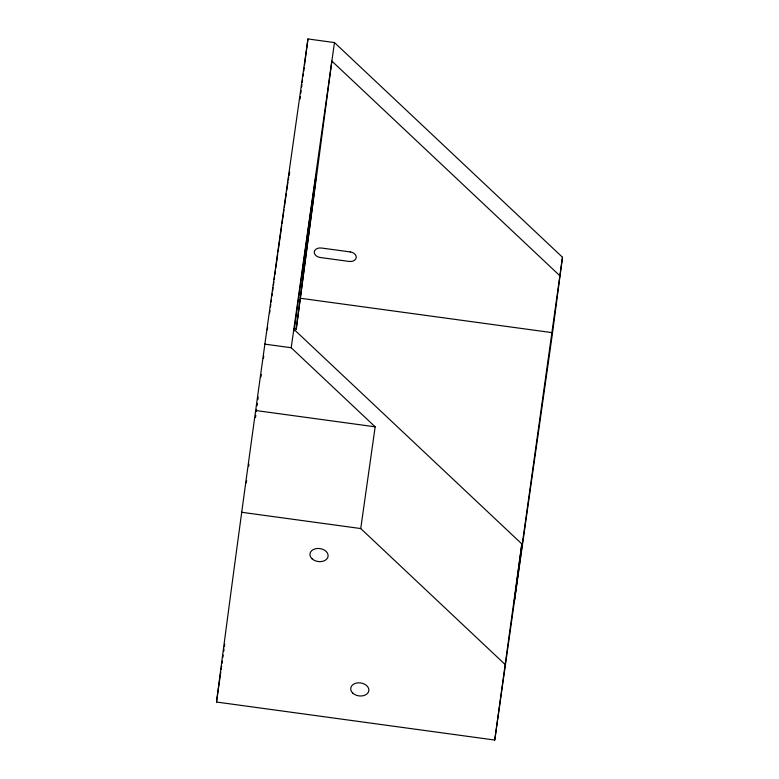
<?xml version="1.0" encoding="UTF-8"?>
<svg xmlns="http://www.w3.org/2000/svg" width="779" height="779" viewBox="0 0 779 779"><rect width="100%" height="100%" fill="white"/><g stroke="black" fill="none" stroke-linecap="round" stroke-linejoin="round"><path stroke-width="1.17" d="M216.513 702.035C245.19 480.76 276.584 259.855 307.958 38.95L334.483 42.572L562.487 257.255L552.496 333.169L494.743 740.05L216.513 702.035L220.788 671.946M300.042 99.089L300.353 96.684M300.83 93.081L301.142 90.676M301.619 87.063L301.94 84.658M302.252 82.253L302.573 79.847M303.05 76.235L303.362 73.83M303.683 71.425L304.151 67.822M304.472 65.417L307.958 38.95M293.819 328.787L296.224 329.118L310.597 219.99A149.334 0.75 -82.2 0 0 314.161 187.7A149.334 0.75 -82.2 0 0 294.141 330.987M296.224 329.118L331.854 61.064L559.858 275.747L514.325 600.862L521.823 543.927L293.819 329.244M494.743 740.05L521.823 543.927M246.3 482.844L246.631 480.507M248.618 466.475L248.949 464.138M221.129 669.541L221.635 665.928M221.976 663.513L222.317 661.108M222.833 657.495L223.174 655.09M223.69 651.478L224.031 649.073M224.371 646.667L224.712 644.252M504.743 664.136L360.745 528.551L375.166 426.824L291.2 347.736L334.483 42.572M559.858 275.747L562.487 257.255M300.597 298.289L552.369 332.682M264.675 344.114L291.2 347.736M255.931 410.543L375.166 426.824M241.5 512.261L360.745 528.551M289.613 172.695A149.334 0.75 -82.2 0 1 289.33 175.333M255.522 417.466A149.334 0.75 -82.2 0 1 255.814 415.207M256.281 411.74A149.334 0.75 -82.2 0 1 256.593 409.374M257.07 405.762A149.334 0.75 -82.2 0 1 257.401 403.318M257.898 399.578A149.334 0.75 -82.2 0 1 258.229 397.056M260.936 376.89A149.334 0.75 -82.2 0 1 261.257 374.485M263.409 358.554A149.334 0.75 -82.2 0 1 263.74 356.081M267.314 329.79A149.334 0.75 -82.2 0 1 267.645 327.365M269.612 312.924A149.334 0.75 -82.2 0 1 269.943 310.509M270.44 306.887A149.334 0.75 -82.2 0 1 270.771 304.472M271.102 302.057A149.334 0.75 -82.2 0 1 271.433 299.642M271.929 296.03A149.334 0.75 -82.2 0 1 272.261 293.625M272.592 291.239A149.334 0.75 -82.2 0 1 273.078 287.675M273.4 285.318A149.334 0.75 -82.2 0 1 273.887 281.813M274.208 279.505A149.334 0.75 -82.2 0 1 274.549 277.042M274.89 274.588A149.334 0.75 -82.2 0 1 275.396 270.926M275.727 268.482A149.334 0.75 -82.2 0 1 277.714 254.188M278.035 251.88A149.334 0.75 -82.2 0 1 281.696 225.725M282.017 223.427A149.334 0.75 -82.2 0 1 283.254 214.712M283.4 213.67A149.334 0.75 -82.2 0 1 283.955 209.726M284.325 207.175A149.334 0.75 -82.2 0 1 286.292 193.474M286.711 190.553A149.334 0.75 -82.2 0 1 287.938 182.218M288.279 179.949A149.334 0.75 -82.2 0 1 288.727 177.057M289.184 174.165A149.334 0.75 -82.2 0 1 289.593 171.877M350.238 251.938L321.532 248.024A6.69 4.781 8.1 0 0 314.288 251.86A6.69 4.781 8.1 0 0 320.286 257.508L348.992 261.432A6.69 4.781 8.1 0 0 356.237 257.596A6.69 4.781 8.1 0 0 350.238 251.938M312.028 558.767A9.144 6.544 8.1 0 0 327.56 557.93A9.144 6.544 8.1 0 0 317.52 548.465A9.144 6.544 8.1 0 0 312.028 558.767M352.79 693.125A9.144 6.544 8.1 0 0 368.321 692.288A9.144 6.544 8.1 0 0 358.272 682.832A9.144 6.544 8.1 0 0 352.79 693.125"/></g></svg>
